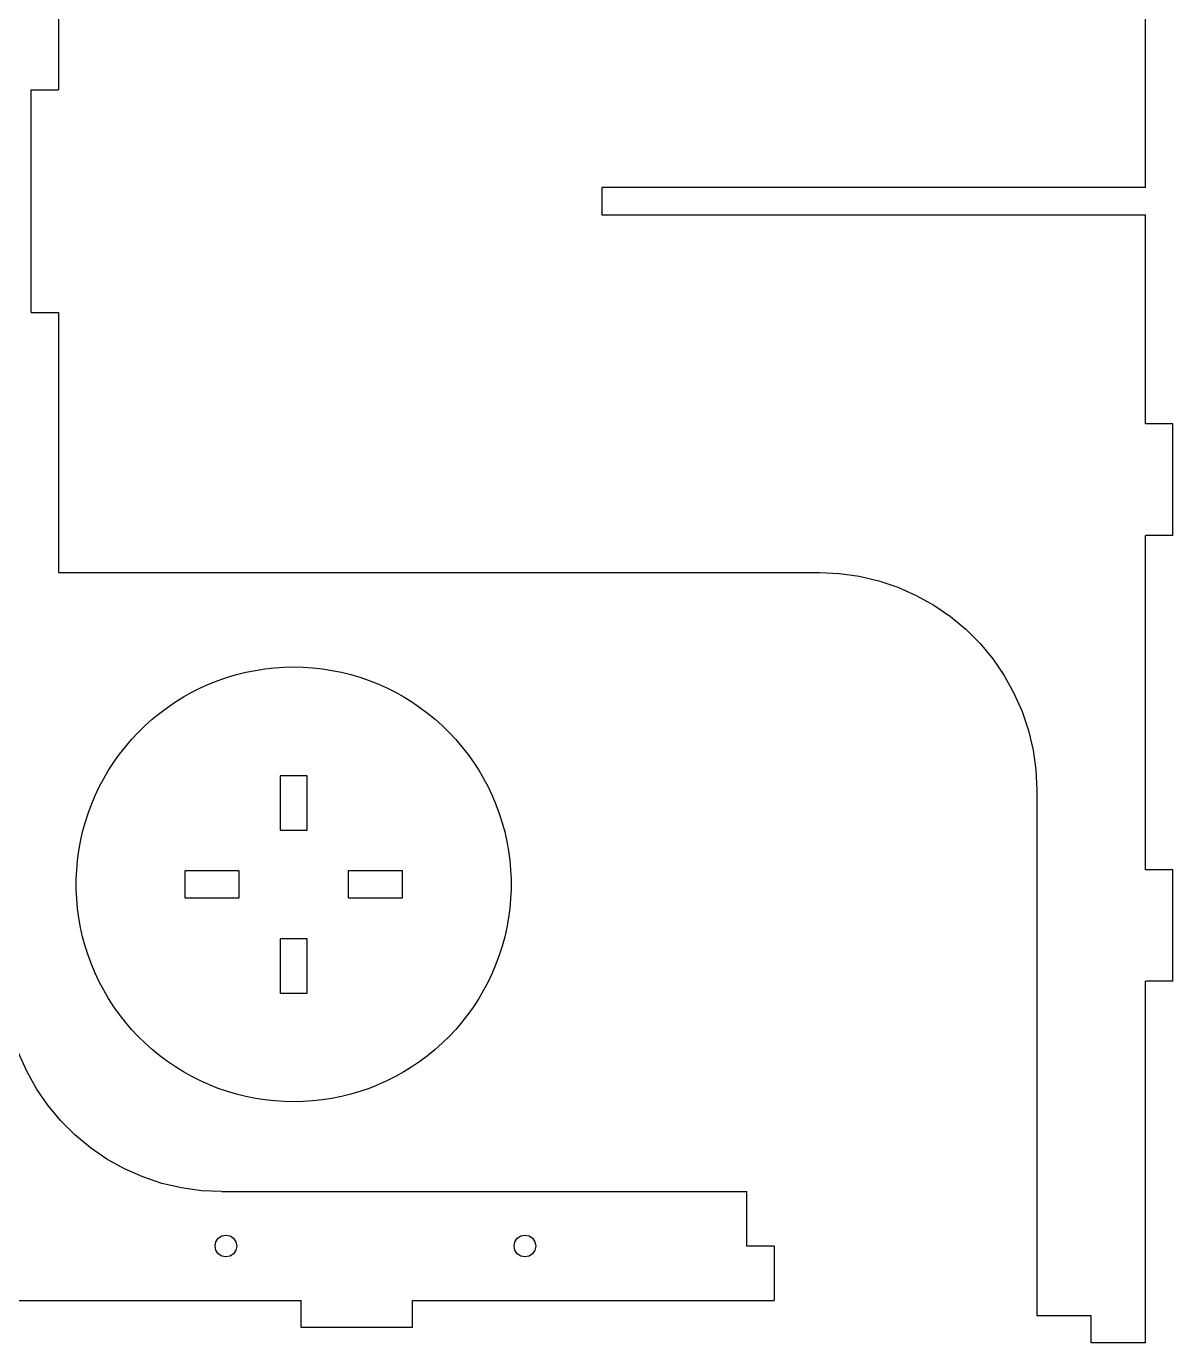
# Model space of a CAD drawing. Header units: millimetres. Extents: x -3928 to -434, y -548 to 1409.
# Drawn here: x -3569.3 to -3358.4, y 835.9 to 1078.1 of the extents above; entities that cross this region are included whole.
import ezdxf

# ---------------------------------------------------------------- set-up
doc = ezdxf.new("R2010")
doc.units = ezdxf.units.MM
doc.header["$MEASUREMENT"] = 0
doc.layers.add('layer 1', color=7, linetype='Continuous')

msp = doc.modelspace()

# ---------------------------------------------------------------- linework, layer by layer
at = {"layer": 'layer 1', "color": 1, "lineweight": 25}
for points in [[(-3563.401, 1114.2329), (-3563.401, 1114.2329), (-3563.401, 1066.3995), (-3563.401, 1066.3995)], [(-3363.4011, 1048.3997), (-3363.4011, 1048.3997), (-3363.4011, 1086.8997), (-3363.4011, 1086.8997)], [(-3568.4009, 1025.3996), (-3568.4009, 1025.3996), (-3568.4009, 1066.3995), (-3568.4009, 1066.3995)], [(-3568.4009, 1066.3995), (-3568.4009, 1066.3995), (-3563.401, 1066.3995), (-3563.401, 1066.3995)], [(-3363.4011, 1048.3997), (-3363.4011, 1048.3997), (-3463.4009, 1048.3997), (-3463.4009, 1048.3997)], [(-3463.4009, 1048.3997), (-3463.4009, 1048.3997), (-3463.4009, 1043.3998), (-3463.4009, 1043.3998)], [(-3463.4009, 1043.3998), (-3463.4009, 1043.3998), (-3363.4011, 1043.3998), (-3363.4011, 1043.3998)], [(-3363.4011, 1004.8997), (-3363.4011, 1004.8997), (-3363.4011, 1043.3998), (-3363.4011, 1043.3998)], [(-3568.4009, 1025.3996), (-3568.4009, 1025.3996), (-3563.401, 1025.3996), (-3563.401, 1025.3996)], [(-3563.401, 1025.3996), (-3563.401, 1025.3996), (-3563.401, 977.5661), (-3563.401, 977.5661)], [(-3358.4012, 1004.8997), (-3358.4012, 1004.8997), (-3363.4011, 1004.8997), (-3363.4011, 1004.8997)], [(-3358.4012, 984.3994), (-3358.4012, 984.3994), (-3358.4012, 1004.8997), (-3358.4012, 1004.8997)], [(-3358.4012, 984.3994), (-3358.4012, 984.3994), (-3363.4011, 984.3994), (-3363.4011, 984.3994)], [(-3363.4011, 922.8997), (-3363.4011, 922.8997), (-3363.4011, 984.3994), (-3363.4011, 984.3994)], [(-3563.401, 977.5661), (-3563.401, 977.5661), (-3423.4012, 977.5661), (-3423.4012, 977.5661)], [(-3517.6143, 940.2054), (-3517.6143, 940.2054), (-3522.6142, 940.2054), (-3522.6142, 940.2054)], [(-3522.6142, 940.2054), (-3522.6142, 940.2054), (-3522.6142, 930.2056), (-3522.6142, 930.2056)], [(-3517.6143, 930.2056), (-3517.6143, 930.2056), (-3517.6143, 940.2054), (-3517.6143, 940.2054)], [(-3383.4012, 937.5664), (-3383.4012, 937.5664), (-3383.4012, 840.8997), (-3383.4012, 840.8997)], [(-3522.6142, 930.2056), (-3522.6142, 930.2056), (-3517.6143, 930.2056), (-3517.6143, 930.2056)], [(-3530.1143, 922.7055), (-3530.1143, 922.7055), (-3540.1141, 922.7055), (-3540.1141, 922.7055)], [(-3540.1141, 922.7055), (-3540.1141, 922.7055), (-3540.1141, 917.7056), (-3540.1141, 917.7056)], [(-3530.1143, 917.7056), (-3530.1143, 917.7056), (-3530.1143, 922.7055), (-3530.1143, 922.7055)], [(-3500.1145, 922.7055), (-3500.1145, 922.7055), (-3510.1143, 922.7055), (-3510.1143, 922.7055)], [(-3510.1143, 922.7055), (-3510.1143, 922.7055), (-3510.1143, 917.7056), (-3510.1143, 917.7056)], [(-3500.1145, 917.7056), (-3500.1145, 917.7056), (-3500.1145, 922.7055), (-3500.1145, 922.7055)], [(-3358.4012, 922.8997), (-3358.4012, 922.8997), (-3363.4011, 922.8997), (-3363.4011, 922.8997)], [(-3358.4012, 902.3998), (-3358.4012, 902.3998), (-3358.4012, 922.8997), (-3358.4012, 922.8997)], [(-3540.1141, 917.7056), (-3540.1141, 917.7056), (-3530.1143, 917.7056), (-3530.1143, 917.7056)], [(-3510.1143, 917.7056), (-3510.1143, 917.7056), (-3500.1145, 917.7056), (-3500.1145, 917.7056)], [(-3522.6142, 910.2055), (-3522.6142, 910.2055), (-3522.6142, 900.2057), (-3522.6142, 900.2057)], [(-3517.6143, 910.2055), (-3517.6143, 910.2055), (-3522.6142, 910.2055), (-3522.6142, 910.2055)], [(-3517.6143, 900.2057), (-3517.6143, 900.2057), (-3517.6143, 910.2055), (-3517.6143, 910.2055)], [(-3358.4012, 902.3998), (-3358.4012, 902.3998), (-3363.4011, 902.3998), (-3363.4011, 902.3998)], [(-3363.4011, 835.8998), (-3363.4011, 835.8998), (-3363.4011, 902.3998), (-3363.4011, 902.3998)], [(-3522.6142, 900.2057), (-3522.6142, 900.2057), (-3517.6143, 900.2057), (-3517.6143, 900.2057)], [(-3533.4108, 863.6803), (-3533.4108, 863.6803), (-3436.7441, 863.6803), (-3436.7441, 863.6803)], [(-3436.7441, 853.6801), (-3436.7441, 853.6801), (-3436.7441, 863.6803), (-3436.7441, 863.6803)], [(-3431.7442, 853.6801), (-3431.7442, 853.6801), (-3436.7441, 853.6801), (-3436.7441, 853.6801)], [(-3431.7442, 853.6801), (-3431.7442, 853.6801), (-3431.7442, 843.6803), (-3431.7442, 843.6803)], [(-3580.2441, 843.6803), (-3580.2441, 843.6803), (-3518.744, 843.6803), (-3518.744, 843.6803)], [(-3518.744, 838.6804), (-3518.744, 838.6804), (-3518.744, 843.6803), (-3518.744, 843.6803)], [(-3498.2442, 843.6803), (-3498.2442, 843.6803), (-3431.7442, 843.6803), (-3431.7442, 843.6803)], [(-3498.2442, 838.6804), (-3498.2442, 838.6804), (-3498.2442, 843.6803), (-3498.2442, 843.6803)], [(-3383.4012, 840.8997), (-3383.4012, 840.8997), (-3373.401, 840.8997), (-3373.401, 840.8997)], [(-3373.401, 835.8998), (-3373.401, 835.8998), (-3373.401, 840.8997), (-3373.401, 840.8997)], [(-3498.2442, 838.6804), (-3498.2442, 838.6804), (-3518.744, 838.6804), (-3518.744, 838.6804)], [(-3363.4011, 835.8998), (-3363.4011, 835.8998), (-3373.401, 835.8998), (-3373.401, 835.8998)]]:
    msp.add_open_spline(points, degree=3, dxfattribs=at)
for points, knots in [([(-3423.4012, 977.5661), (-3423.4012, 977.5661), (-3419.7105, 977.3957), (-3419.7105, 977.3957), (-3419.7105, 977.3957), (-3419.7105, 977.3957), (-3416.0511, 976.8853), (-3416.0511, 976.8853), (-3416.0511, 976.8853), (-3416.0511, 976.8853), (-3412.4545, 976.0393), (-3412.4545, 976.0393), (-3412.4545, 976.0393), (-3412.4545, 976.0393), (-3408.9515, 974.8653), (-3408.9515, 974.8653), (-3408.9515, 974.8653), (-3408.9515, 974.8653), (-3405.5715, 973.3727), (-3405.5715, 973.3727), (-3405.5715, 973.3727), (-3405.5715, 973.3727), (-3402.3439, 971.5749), (-3402.3439, 971.5749), (-3402.3439, 971.5749), (-3402.3439, 971.5749), (-3399.2956, 969.4868), (-3399.2956, 969.4868), (-3399.2956, 969.4868), (-3399.2956, 969.4868), (-3396.4533, 967.1267), (-3396.4533, 967.1267), (-3396.4533, 967.1267), (-3396.4533, 967.1267), (-3393.8406, 964.5141), (-3393.8406, 964.5141), (-3393.8406, 964.5141), (-3393.8406, 964.5141), (-3391.4805, 961.6717), (-3391.4805, 961.6717), (-3391.4805, 961.6717), (-3391.4805, 961.6717), (-3389.3924, 958.6237), (-3389.3924, 958.6237), (-3389.3924, 958.6237), (-3389.3924, 958.6237), (-3387.5946, 955.3958), (-3387.5946, 955.3958), (-3387.5946, 955.3958), (-3387.5946, 955.3958), (-3386.102, 952.0158), (-3386.102, 952.0158), (-3386.102, 952.0158), (-3386.102, 952.0158), (-3384.928, 948.5128), (-3384.928, 948.5128), (-3384.928, 948.5128), (-3384.928, 948.5128), (-3384.082, 944.9162), (-3384.082, 944.9162), (-3384.082, 944.9162), (-3384.082, 944.9162), (-3383.5716, 941.2572), (-3383.5716, 941.2572), (-3383.5716, 941.2572), (-3383.5716, 941.2572), (-3383.4012, 937.5664), (-3383.4012, 937.5664)], [0, 0, 0, 0, 0.05555556, 0.05555556, 0.05555556, 0.05555556, 0.11111111, 0.11111111, 0.11111111, 0.11111111, 0.16666667, 0.16666667, 0.16666667, 0.16666667, 0.22222222, 0.22222222, 0.22222222, 0.22222222, 0.27777778, 0.27777778, 0.27777778, 0.27777778, 0.33333333, 0.33333333, 0.33333333, 0.33333333, 0.38888889, 0.38888889, 0.38888889, 0.38888889, 0.44444444, 0.44444444, 0.44444444, 0.44444444, 0.5, 0.5, 0.5, 0.5, 0.55555556, 0.55555556, 0.55555556, 0.55555556, 0.61111111, 0.61111111, 0.61111111, 0.61111111, 0.66666667, 0.66666667, 0.66666667, 0.66666667, 0.72222222, 0.72222222, 0.72222222, 0.72222222, 0.77777778, 0.77777778, 0.77777778, 0.77777778, 0.83333333, 0.83333333, 0.83333333, 0.83333333, 0.88888889, 0.88888889, 0.88888889, 0.88888889, 1, 1, 1, 1]), ([(-3520.1144, 880.2057), (-3520.1144, 880.2057), (-3518.3449, 880.2448), (-3518.3449, 880.2448), (-3518.3449, 880.2448), (-3518.3449, 880.2448), (-3516.5789, 880.3619), (-3516.5789, 880.3619), (-3516.5789, 880.3619), (-3516.5789, 880.3619), (-3514.82, 880.5574), (-3514.82, 880.5574), (-3514.82, 880.5574), (-3514.82, 880.5574), (-3513.0716, 880.8304), (-3513.0716, 880.8304), (-3513.0716, 880.8304), (-3513.0716, 880.8304), (-3511.3366, 881.1804), (-3511.3366, 881.1804), (-3511.3366, 881.1804), (-3511.3366, 881.1804), (-3509.6193, 881.6069), (-3509.6193, 881.6069), (-3509.6193, 881.6069), (-3509.6193, 881.6069), (-3507.9222, 882.1089), (-3507.9222, 882.1089), (-3507.9222, 882.1089), (-3507.9222, 882.1089), (-3506.249, 882.6857), (-3506.249, 882.6857), (-3506.249, 882.6857), (-3506.249, 882.6857), (-3504.6029, 883.3355), (-3504.6029, 883.3355), (-3504.6029, 883.3355), (-3504.6029, 883.3355), (-3502.9872, 884.0576), (-3502.9872, 884.0576), (-3502.9872, 884.0576), (-3502.9872, 884.0576), (-3501.405, 884.8507), (-3501.405, 884.8507), (-3501.405, 884.8507), (-3501.405, 884.8507), (-3499.8595, 885.7129), (-3499.8595, 885.7129), (-3499.8595, 885.7129), (-3499.8595, 885.7129), (-3498.3534, 886.6428), (-3498.3534, 886.6428), (-3498.3534, 886.6428), (-3498.3534, 886.6428), (-3496.8901, 887.638), (-3496.8901, 887.638), (-3496.8901, 887.638), (-3496.8901, 887.638), (-3495.4723, 888.697), (-3495.4723, 888.697), (-3495.4723, 888.697), (-3495.4723, 888.697), (-3494.1028, 889.8181), (-3494.1028, 889.8181), (-3494.1028, 889.8181), (-3494.1028, 889.8181), (-3492.7841, 890.9982), (-3492.7841, 890.9982), (-3492.7841, 890.9982), (-3492.7841, 890.9982), (-3491.5191, 892.2357), (-3491.5191, 892.2357), (-3491.5191, 892.2357), (-3491.5191, 892.2357), (-3490.3098, 893.528), (-3490.3098, 893.528), (-3490.3098, 893.528), (-3490.3098, 893.528), (-3489.159, 894.8724), (-3489.159, 894.8724), (-3489.159, 894.8724), (-3489.159, 894.8724), (-3488.0686, 896.2666), (-3488.0686, 896.2666), (-3488.0686, 896.2666), (-3488.0686, 896.2666), (-3487.0413, 897.7077), (-3487.0413, 897.7077), (-3487.0413, 897.7077), (-3487.0413, 897.7077), (-3486.0782, 899.1925), (-3486.0782, 899.1925), (-3486.0782, 899.1925), (-3486.0782, 899.1925), (-3485.1821, 900.7186), (-3485.1821, 900.7186), (-3485.1821, 900.7186), (-3485.1821, 900.7186), (-3484.3545, 902.2828), (-3484.3545, 902.2828), (-3484.3545, 902.2828), (-3484.3545, 902.2828), (-3483.5968, 903.8823), (-3483.5968, 903.8823), (-3483.5968, 903.8823), (-3483.5968, 903.8823), (-3482.9102, 905.5136), (-3482.9102, 905.5136), (-3482.9102, 905.5136), (-3482.9102, 905.5136), (-3482.2968, 907.1734), (-3482.2968, 907.1734), (-3482.2968, 907.1734), (-3482.2968, 907.1734), (-3481.7574, 908.859), (-3481.7574, 908.859), (-3481.7574, 908.859), (-3481.7574, 908.859), (-3481.2931, 910.5668), (-3481.2931, 910.5668), (-3481.2931, 910.5668), (-3481.2931, 910.5668), (-3480.9047, 912.2933), (-3480.9047, 912.2933), (-3480.9047, 912.2933), (-3480.9047, 912.2933), (-3480.5932, 914.0356), (-3480.5932, 914.0356), (-3480.5932, 914.0356), (-3480.5932, 914.0356), (-3480.359, 915.7896), (-3480.359, 915.7896), (-3480.359, 915.7896), (-3480.359, 915.7896), (-3480.2023, 917.5525), (-3480.2023, 917.5525), (-3480.2023, 917.5525), (-3480.2023, 917.5525), (-3480.124, 919.3206), (-3480.124, 919.3206), (-3480.124, 919.3206), (-3480.124, 919.3206), (-3480.124, 921.0905), (-3480.124, 921.0905), (-3480.124, 921.0905), (-3480.124, 921.0905), (-3480.2023, 922.8586), (-3480.2023, 922.8586), (-3480.2023, 922.8586), (-3480.2023, 922.8586), (-3480.359, 924.6214), (-3480.359, 924.6214), (-3480.359, 924.6214), (-3480.359, 924.6214), (-3480.5932, 926.3755), (-3480.5932, 926.3755), (-3480.5932, 926.3755), (-3480.5932, 926.3755), (-3480.9047, 928.1175), (-3480.9047, 928.1175), (-3480.9047, 928.1175), (-3480.9047, 928.1175), (-3481.2931, 929.8443), (-3481.2931, 929.8443), (-3481.2931, 929.8443), (-3481.2931, 929.8443), (-3481.7574, 931.5521), (-3481.7574, 931.5521), (-3481.7574, 931.5521), (-3481.7574, 931.5521), (-3482.2968, 933.2377), (-3482.2968, 933.2377), (-3482.2968, 933.2377), (-3482.2968, 933.2377), (-3482.9102, 934.8975), (-3482.9102, 934.8975), (-3482.9102, 934.8975), (-3482.9102, 934.8975), (-3483.5968, 936.5287), (-3483.5968, 936.5287), (-3483.5968, 936.5287), (-3483.5968, 936.5287), (-3484.3545, 938.1282), (-3484.3545, 938.1282), (-3484.3545, 938.1282), (-3484.3545, 938.1282), (-3485.1821, 939.6925), (-3485.1821, 939.6925), (-3485.1821, 939.6925), (-3485.1821, 939.6925), (-3486.0782, 941.2186), (-3486.0782, 941.2186), (-3486.0782, 941.2186), (-3486.0782, 941.2186), (-3487.0413, 942.7034), (-3487.0413, 942.7034), (-3487.0413, 942.7034), (-3487.0413, 942.7034), (-3488.0686, 944.1445), (-3488.0686, 944.1445), (-3488.0686, 944.1445), (-3488.0686, 944.1445), (-3489.159, 945.5383), (-3489.159, 945.5383), (-3489.159, 945.5383), (-3489.159, 945.5383), (-3490.3098, 946.8828), (-3490.3098, 946.8828), (-3490.3098, 946.8828), (-3490.3098, 946.8828), (-3491.5191, 948.1754), (-3491.5191, 948.1754), (-3491.5191, 948.1754), (-3491.5191, 948.1754), (-3492.7841, 949.4125), (-3492.7841, 949.4125), (-3492.7841, 949.4125), (-3492.7841, 949.4125), (-3494.1028, 950.5929), (-3494.1028, 950.5929), (-3494.1028, 950.5929), (-3494.1028, 950.5929), (-3495.4723, 951.7137), (-3495.4723, 951.7137), (-3495.4723, 951.7137), (-3495.4723, 951.7137), (-3496.8901, 952.7731), (-3496.8901, 952.7731), (-3496.8901, 952.7731), (-3496.8901, 952.7731), (-3498.3534, 953.7683), (-3498.3534, 953.7683), (-3498.3534, 953.7683), (-3498.3534, 953.7683), (-3499.8595, 954.6982), (-3499.8595, 954.6982), (-3499.8595, 954.6982), (-3499.8595, 954.6982), (-3501.405, 955.5604), (-3501.405, 955.5604), (-3501.405, 955.5604), (-3501.405, 955.5604), (-3502.9872, 956.3531), (-3502.9872, 956.3531), (-3502.9872, 956.3531), (-3502.9872, 956.3531), (-3504.6029, 957.0756), (-3504.6029, 957.0756), (-3504.6029, 957.0756), (-3504.6029, 957.0756), (-3506.249, 957.7254), (-3506.249, 957.7254), (-3506.249, 957.7254), (-3506.249, 957.7254), (-3507.9222, 958.3022), (-3507.9222, 958.3022), (-3507.9222, 958.3022), (-3507.9222, 958.3022), (-3509.6193, 958.8042), (-3509.6193, 958.8042), (-3509.6193, 958.8042), (-3509.6193, 958.8042), (-3511.3366, 959.2307), (-3511.3366, 959.2307), (-3511.3366, 959.2307), (-3511.3366, 959.2307), (-3513.0716, 959.5807), (-3513.0716, 959.5807), (-3513.0716, 959.5807), (-3513.0716, 959.5807), (-3514.82, 959.8537), (-3514.82, 959.8537), (-3514.82, 959.8537), (-3514.82, 959.8537), (-3516.5789, 960.0491), (-3516.5789, 960.0491), (-3516.5789, 960.0491), (-3516.5789, 960.0491), (-3518.3449, 960.1663), (-3518.3449, 960.1663), (-3518.3449, 960.1663), (-3518.3449, 960.1663), (-3520.1144, 960.2054), (-3520.1144, 960.2054), (-3520.1144, 960.2054), (-3520.1144, 960.2054), (-3521.8836, 960.1663), (-3521.8836, 960.1663), (-3521.8836, 960.1663), (-3521.8836, 960.1663), (-3523.6496, 960.0491), (-3523.6496, 960.0491), (-3523.6496, 960.0491), (-3523.6496, 960.0491), (-3525.4086, 959.8537), (-3525.4086, 959.8537), (-3525.4086, 959.8537), (-3525.4086, 959.8537), (-3527.1569, 959.5807), (-3527.1569, 959.5807), (-3527.1569, 959.5807), (-3527.1569, 959.5807), (-3528.8919, 959.2307), (-3528.8919, 959.2307), (-3528.8919, 959.2307), (-3528.8919, 959.2307), (-3530.6096, 958.8042), (-3530.6096, 958.8042), (-3530.6096, 958.8042), (-3530.6096, 958.8042), (-3532.3064, 958.3022), (-3532.3064, 958.3022), (-3532.3064, 958.3022), (-3532.3064, 958.3022), (-3533.9797, 957.7254), (-3533.9797, 957.7254), (-3533.9797, 957.7254), (-3533.9797, 957.7254), (-3535.6257, 957.0756), (-3535.6257, 957.0756), (-3535.6257, 957.0756), (-3535.6257, 957.0756), (-3537.2415, 956.3531), (-3537.2415, 956.3531), (-3537.2415, 956.3531), (-3537.2415, 956.3531), (-3538.8237, 955.5604), (-3538.8237, 955.5604), (-3538.8237, 955.5604), (-3538.8237, 955.5604), (-3540.3692, 954.6982), (-3540.3692, 954.6982), (-3540.3692, 954.6982), (-3540.3692, 954.6982), (-3541.8752, 953.7683), (-3541.8752, 953.7683), (-3541.8752, 953.7683), (-3541.8752, 953.7683), (-3543.3385, 952.7731), (-3543.3385, 952.7731), (-3543.3385, 952.7731), (-3543.3385, 952.7731), (-3544.7563, 951.7137), (-3544.7563, 951.7137), (-3544.7563, 951.7137), (-3544.7563, 951.7137), (-3546.1258, 950.5929), (-3546.1258, 950.5929), (-3546.1258, 950.5929), (-3546.1258, 950.5929), (-3547.4445, 949.4125), (-3547.4445, 949.4125), (-3547.4445, 949.4125), (-3547.4445, 949.4125), (-3548.7096, 948.1754), (-3548.7096, 948.1754), (-3548.7096, 948.1754), (-3548.7096, 948.1754), (-3549.9189, 946.8828), (-3549.9189, 946.8828), (-3549.9189, 946.8828), (-3549.9189, 946.8828), (-3551.0696, 945.5383), (-3551.0696, 945.5383), (-3551.0696, 945.5383), (-3551.0696, 945.5383), (-3552.1601, 944.1445), (-3552.1601, 944.1445), (-3552.1601, 944.1445), (-3552.1601, 944.1445), (-3553.1877, 942.7034), (-3553.1877, 942.7034), (-3553.1877, 942.7034), (-3553.1877, 942.7034), (-3554.1504, 941.2186), (-3554.1504, 941.2186), (-3554.1504, 941.2186), (-3554.1504, 941.2186), (-3555.0465, 939.6925), (-3555.0465, 939.6925), (-3555.0465, 939.6925), (-3555.0465, 939.6925), (-3555.8745, 938.1282), (-3555.8745, 938.1282), (-3555.8745, 938.1282), (-3555.8745, 938.1282), (-3556.6319, 936.5287), (-3556.6319, 936.5287), (-3556.6319, 936.5287), (-3556.6319, 936.5287), (-3557.3184, 934.8975), (-3557.3184, 934.8975), (-3557.3184, 934.8975), (-3557.3184, 934.8975), (-3557.9319, 933.2377), (-3557.9319, 933.2377), (-3557.9319, 933.2377), (-3557.9319, 933.2377), (-3558.4713, 931.5521), (-3558.4713, 931.5521), (-3558.4713, 931.5521), (-3558.4713, 931.5521), (-3558.9355, 929.8443), (-3558.9355, 929.8443), (-3558.9355, 929.8443), (-3558.9355, 929.8443), (-3559.3239, 928.1175), (-3559.3239, 928.1175), (-3559.3239, 928.1175), (-3559.3239, 928.1175), (-3559.6354, 926.3755), (-3559.6354, 926.3755), (-3559.6354, 926.3755), (-3559.6354, 926.3755), (-3559.8697, 924.6214), (-3559.8697, 924.6214), (-3559.8697, 924.6214), (-3559.8697, 924.6214), (-3560.0263, 922.8586), (-3560.0263, 922.8586), (-3560.0263, 922.8586), (-3560.0263, 922.8586), (-3560.1046, 921.0905), (-3560.1046, 921.0905), (-3560.1046, 921.0905), (-3560.1046, 921.0905), (-3560.1046, 919.3206), (-3560.1046, 919.3206), (-3560.1046, 919.3206), (-3560.1046, 919.3206), (-3560.0263, 917.5525), (-3560.0263, 917.5525), (-3560.0263, 917.5525), (-3560.0263, 917.5525), (-3559.8697, 915.7896), (-3559.8697, 915.7896), (-3559.8697, 915.7896), (-3559.8697, 915.7896), (-3559.6354, 914.0356), (-3559.6354, 914.0356), (-3559.6354, 914.0356), (-3559.6354, 914.0356), (-3559.3239, 912.2933), (-3559.3239, 912.2933), (-3559.3239, 912.2933), (-3559.3239, 912.2933), (-3558.9355, 910.5668), (-3558.9355, 910.5668), (-3558.9355, 910.5668), (-3558.9355, 910.5668), (-3558.4713, 908.859), (-3558.4713, 908.859), (-3558.4713, 908.859), (-3558.4713, 908.859), (-3557.9319, 907.1734), (-3557.9319, 907.1734), (-3557.9319, 907.1734), (-3557.9319, 907.1734), (-3557.3184, 905.5136), (-3557.3184, 905.5136), (-3557.3184, 905.5136), (-3557.3184, 905.5136), (-3556.6319, 903.8823), (-3556.6319, 903.8823), (-3556.6319, 903.8823), (-3556.6319, 903.8823), (-3555.8745, 902.2828), (-3555.8745, 902.2828), (-3555.8745, 902.2828), (-3555.8745, 902.2828), (-3555.0465, 900.7186), (-3555.0465, 900.7186), (-3555.0465, 900.7186), (-3555.0465, 900.7186), (-3554.1504, 899.1925), (-3554.1504, 899.1925), (-3554.1504, 899.1925), (-3554.1504, 899.1925), (-3553.1877, 897.7077), (-3553.1877, 897.7077), (-3553.1877, 897.7077), (-3553.1877, 897.7077), (-3552.1601, 896.2666), (-3552.1601, 896.2666), (-3552.1601, 896.2666), (-3552.1601, 896.2666), (-3551.0696, 894.8724), (-3551.0696, 894.8724), (-3551.0696, 894.8724), (-3551.0696, 894.8724), (-3549.9189, 893.528), (-3549.9189, 893.528), (-3549.9189, 893.528), (-3549.9189, 893.528), (-3548.7096, 892.2357), (-3548.7096, 892.2357), (-3548.7096, 892.2357), (-3548.7096, 892.2357), (-3547.4445, 890.9982), (-3547.4445, 890.9982), (-3547.4445, 890.9982), (-3547.4445, 890.9982), (-3546.1258, 889.8181), (-3546.1258, 889.8181), (-3546.1258, 889.8181), (-3546.1258, 889.8181), (-3544.7563, 888.697), (-3544.7563, 888.697), (-3544.7563, 888.697), (-3544.7563, 888.697), (-3543.3385, 887.638), (-3543.3385, 887.638), (-3543.3385, 887.638), (-3543.3385, 887.638), (-3541.8752, 886.6428), (-3541.8752, 886.6428), (-3541.8752, 886.6428), (-3541.8752, 886.6428), (-3540.3692, 885.7129), (-3540.3692, 885.7129), (-3540.3692, 885.7129), (-3540.3692, 885.7129), (-3538.8237, 884.8507), (-3538.8237, 884.8507), (-3538.8237, 884.8507), (-3538.8237, 884.8507), (-3537.2415, 884.0576), (-3537.2415, 884.0576), (-3537.2415, 884.0576), (-3537.2415, 884.0576), (-3535.6257, 883.3355), (-3535.6257, 883.3355), (-3535.6257, 883.3355), (-3535.6257, 883.3355), (-3533.9797, 882.6857), (-3533.9797, 882.6857), (-3533.9797, 882.6857), (-3533.9797, 882.6857), (-3532.3064, 882.1089), (-3532.3064, 882.1089), (-3532.3064, 882.1089), (-3532.3064, 882.1089), (-3530.6096, 881.6069), (-3530.6096, 881.6069), (-3530.6096, 881.6069), (-3530.6096, 881.6069), (-3528.8919, 881.1804), (-3528.8919, 881.1804), (-3528.8919, 881.1804), (-3528.8919, 881.1804), (-3527.1569, 880.8304), (-3527.1569, 880.8304), (-3527.1569, 880.8304), (-3527.1569, 880.8304), (-3525.4086, 880.5574), (-3525.4086, 880.5574), (-3525.4086, 880.5574), (-3525.4086, 880.5574), (-3523.6496, 880.3619), (-3523.6496, 880.3619), (-3523.6496, 880.3619), (-3523.6496, 880.3619), (-3521.8836, 880.2448), (-3521.8836, 880.2448), (-3521.8836, 880.2448), (-3521.8836, 880.2448), (-3520.1144, 880.2057), (-3520.1144, 880.2057)], [0, 0, 0, 0, 0.00699301, 0.00699301, 0.00699301, 0.00699301, 0.01398601, 0.01398601, 0.01398601, 0.01398601, 0.02097902, 0.02097902, 0.02097902, 0.02097902, 0.02797203, 0.02797203, 0.02797203, 0.02797203, 0.03496503, 0.03496503, 0.03496503, 0.03496503, 0.04195804, 0.04195804, 0.04195804, 0.04195804, 0.04895105, 0.04895105, 0.04895105, 0.04895105, 0.05594406, 0.05594406, 0.05594406, 0.05594406, 0.06293706, 0.06293706, 0.06293706, 0.06293706, 0.06993007, 0.06993007, 0.06993007, 0.06993007, 0.07692308, 0.07692308, 0.07692308, 0.07692308, 0.08391608, 0.08391608, 0.08391608, 0.08391608, 0.09090909, 0.09090909, 0.09090909, 0.09090909, 0.0979021, 0.0979021, 0.0979021, 0.0979021, 0.1048951, 0.1048951, 0.1048951, 0.1048951, 0.11188811, 0.11188811, 0.11188811, 0.11188811, 0.11888112, 0.11888112, 0.11888112, 0.11888112, 0.12587413, 0.12587413, 0.12587413, 0.12587413, 0.13286713, 0.13286713, 0.13286713, 0.13286713, 0.13986014, 0.13986014, 0.13986014, 0.13986014, 0.14685315, 0.14685315, 0.14685315, 0.14685315, 0.15384615, 0.15384615, 0.15384615, 0.15384615, 0.16083916, 0.16083916, 0.16083916, 0.16083916, 0.16783217, 0.16783217, 0.16783217, 0.16783217, 0.17482517, 0.17482517, 0.17482517, 0.17482517, 0.18181818, 0.18181818, 0.18181818, 0.18181818, 0.18881119, 0.18881119, 0.18881119, 0.18881119, 0.1958042, 0.1958042, 0.1958042, 0.1958042, 0.2027972, 0.2027972, 0.2027972, 0.2027972, 0.20979021, 0.20979021, 0.20979021, 0.20979021, 0.21678322, 0.21678322, 0.21678322, 0.21678322, 0.22377622, 0.22377622, 0.22377622, 0.22377622, 0.23076923, 0.23076923, 0.23076923, 0.23076923, 0.23776224, 0.23776224, 0.23776224, 0.23776224, 0.24475524, 0.24475524, 0.24475524, 0.24475524, 0.25174825, 0.25174825, 0.25174825, 0.25174825, 0.25874126, 0.25874126, 0.25874126, 0.25874126, 0.26573427, 0.26573427, 0.26573427, 0.26573427, 0.27272727, 0.27272727, 0.27272727, 0.27272727, 0.27972028, 0.27972028, 0.27972028, 0.27972028, 0.28671329, 0.28671329, 0.28671329, 0.28671329, 0.29370629, 0.29370629, 0.29370629, 0.29370629, 0.3006993, 0.3006993, 0.3006993, 0.3006993, 0.30769231, 0.30769231, 0.30769231, 0.30769231, 0.31468531, 0.31468531, 0.31468531, 0.31468531, 0.32167832, 0.32167832, 0.32167832, 0.32167832, 0.32867133, 0.32867133, 0.32867133, 0.32867133, 0.33566434, 0.33566434, 0.33566434, 0.33566434, 0.34265734, 0.34265734, 0.34265734, 0.34265734, 0.34965035, 0.34965035, 0.34965035, 0.34965035, 0.35664336, 0.35664336, 0.35664336, 0.35664336, 0.36363636, 0.36363636, 0.36363636, 0.36363636, 0.37062937, 0.37062937, 0.37062937, 0.37062937, 0.37762238, 0.37762238, 0.37762238, 0.37762238, 0.38461538, 0.38461538, 0.38461538, 0.38461538, 0.39160839, 0.39160839, 0.39160839, 0.39160839, 0.3986014, 0.3986014, 0.3986014, 0.3986014, 0.40559441, 0.40559441, 0.40559441, 0.40559441, 0.41258741, 0.41258741, 0.41258741, 0.41258741, 0.41958042, 0.41958042, 0.41958042, 0.41958042, 0.42657343, 0.42657343, 0.42657343, 0.42657343, 0.43356643, 0.43356643, 0.43356643, 0.43356643, 0.44055944, 0.44055944, 0.44055944, 0.44055944, 0.44755245, 0.44755245, 0.44755245, 0.44755245, 0.45454545, 0.45454545, 0.45454545, 0.45454545, 0.46153846, 0.46153846, 0.46153846, 0.46153846, 0.46853147, 0.46853147, 0.46853147, 0.46853147, 0.47552448, 0.47552448, 0.47552448, 0.47552448, 0.48251748, 0.48251748, 0.48251748, 0.48251748, 0.48951049, 0.48951049, 0.48951049, 0.48951049, 0.4965035, 0.4965035, 0.4965035, 0.4965035, 0.5034965, 0.5034965, 0.5034965, 0.5034965, 0.51048951, 0.51048951, 0.51048951, 0.51048951, 0.51748252, 0.51748252, 0.51748252, 0.51748252, 0.52447552, 0.52447552, 0.52447552, 0.52447552, 0.53146853, 0.53146853, 0.53146853, 0.53146853, 0.53846154, 0.53846154, 0.53846154, 0.53846154, 0.54545455, 0.54545455, 0.54545455, 0.54545455, 0.55244755, 0.55244755, 0.55244755, 0.55244755, 0.55944056, 0.55944056, 0.55944056, 0.55944056, 0.56643357, 0.56643357, 0.56643357, 0.56643357, 0.57342657, 0.57342657, 0.57342657, 0.57342657, 0.58041958, 0.58041958, 0.58041958, 0.58041958, 0.58741259, 0.58741259, 0.58741259, 0.58741259, 0.59440559, 0.59440559, 0.59440559, 0.59440559, 0.6013986, 0.6013986, 0.6013986, 0.6013986, 0.60839161, 0.60839161, 0.60839161, 0.60839161, 0.61538462, 0.61538462, 0.61538462, 0.61538462, 0.62237762, 0.62237762, 0.62237762, 0.62237762, 0.62937063, 0.62937063, 0.62937063, 0.62937063, 0.63636364, 0.63636364, 0.63636364, 0.63636364, 0.64335664, 0.64335664, 0.64335664, 0.64335664, 0.65034965, 0.65034965, 0.65034965, 0.65034965, 0.65734266, 0.65734266, 0.65734266, 0.65734266, 0.66433566, 0.66433566, 0.66433566, 0.66433566, 0.67132867, 0.67132867, 0.67132867, 0.67132867, 0.67832168, 0.67832168, 0.67832168, 0.67832168, 0.68531469, 0.68531469, 0.68531469, 0.68531469, 0.69230769, 0.69230769, 0.69230769, 0.69230769, 0.6993007, 0.6993007, 0.6993007, 0.6993007, 0.70629371, 0.70629371, 0.70629371, 0.70629371, 0.71328671, 0.71328671, 0.71328671, 0.71328671, 0.72027972, 0.72027972, 0.72027972, 0.72027972, 0.72727273, 0.72727273, 0.72727273, 0.72727273, 0.73426573, 0.73426573, 0.73426573, 0.73426573, 0.74125874, 0.74125874, 0.74125874, 0.74125874, 0.74825175, 0.74825175, 0.74825175, 0.74825175, 0.75524476, 0.75524476, 0.75524476, 0.75524476, 0.76223776, 0.76223776, 0.76223776, 0.76223776, 0.76923077, 0.76923077, 0.76923077, 0.76923077, 0.77622378, 0.77622378, 0.77622378, 0.77622378, 0.78321678, 0.78321678, 0.78321678, 0.78321678, 0.79020979, 0.79020979, 0.79020979, 0.79020979, 0.7972028, 0.7972028, 0.7972028, 0.7972028, 0.8041958, 0.8041958, 0.8041958, 0.8041958, 0.81118881, 0.81118881, 0.81118881, 0.81118881, 0.81818182, 0.81818182, 0.81818182, 0.81818182, 0.82517483, 0.82517483, 0.82517483, 0.82517483, 0.83216783, 0.83216783, 0.83216783, 0.83216783, 0.83916084, 0.83916084, 0.83916084, 0.83916084, 0.84615385, 0.84615385, 0.84615385, 0.84615385, 0.85314685, 0.85314685, 0.85314685, 0.85314685, 0.86013986, 0.86013986, 0.86013986, 0.86013986, 0.86713287, 0.86713287, 0.86713287, 0.86713287, 0.87412587, 0.87412587, 0.87412587, 0.87412587, 0.88111888, 0.88111888, 0.88111888, 0.88111888, 0.88811189, 0.88811189, 0.88811189, 0.88811189, 0.8951049, 0.8951049, 0.8951049, 0.8951049, 0.9020979, 0.9020979, 0.9020979, 0.9020979, 0.90909091, 0.90909091, 0.90909091, 0.90909091, 0.91608392, 0.91608392, 0.91608392, 0.91608392, 0.92307692, 0.92307692, 0.92307692, 0.92307692, 0.93006993, 0.93006993, 0.93006993, 0.93006993, 0.93706294, 0.93706294, 0.93706294, 0.93706294, 0.94405594, 0.94405594, 0.94405594, 0.94405594, 0.95104895, 0.95104895, 0.95104895, 0.95104895, 0.95804196, 0.95804196, 0.95804196, 0.95804196, 0.96503497, 0.96503497, 0.96503497, 0.96503497, 0.97202797, 0.97202797, 0.97202797, 0.97202797, 0.97902098, 0.97902098, 0.97902098, 0.97902098, 0.98601399, 0.98601399, 0.98601399, 0.98601399, 1, 1, 1, 1]), ([(-3533.4108, 863.6803), (-3533.4108, 863.6803), (-3537.1015, 863.8507), (-3537.1015, 863.8507), (-3537.1015, 863.8507), (-3537.1015, 863.8507), (-3540.7609, 864.3612), (-3540.7609, 864.3612), (-3540.7609, 864.3612), (-3540.7609, 864.3612), (-3544.3575, 865.2072), (-3544.3575, 865.2072), (-3544.3575, 865.2072), (-3544.3575, 865.2072), (-3547.8605, 866.3812), (-3547.8605, 866.3812), (-3547.8605, 866.3812), (-3547.8605, 866.3812), (-3551.2402, 867.8738), (-3551.2402, 867.8738), (-3551.2402, 867.8738), (-3551.2402, 867.8738), (-3554.4681, 869.6716), (-3554.4681, 869.6716), (-3554.4681, 869.6716), (-3554.4681, 869.6716), (-3557.5161, 871.7596), (-3557.5161, 871.7596), (-3557.5161, 871.7596), (-3557.5161, 871.7596), (-3560.3588, 874.1197), (-3560.3588, 874.1197), (-3560.3588, 874.1197), (-3560.3588, 874.1197), (-3562.9711, 876.7324), (-3562.9711, 876.7324), (-3562.9711, 876.7324), (-3562.9711, 876.7324), (-3565.3315, 879.5747), (-3565.3315, 879.5747), (-3565.3315, 879.5747), (-3565.3315, 879.5747), (-3567.4196, 882.6231), (-3567.4196, 882.6231), (-3567.4196, 882.6231), (-3567.4196, 882.6231), (-3569.2174, 885.8506), (-3569.2174, 885.8506), (-3569.2174, 885.8506), (-3569.2174, 885.8506), (-3570.7096, 889.2306), (-3570.7096, 889.2306), (-3570.7096, 889.2306), (-3570.7096, 889.2306), (-3571.884, 892.7337), (-3571.884, 892.7337), (-3571.884, 892.7337), (-3571.884, 892.7337), (-3572.7296, 896.3303), (-3572.7296, 896.3303), (-3572.7296, 896.3303), (-3572.7296, 896.3303), (-3573.2401, 899.9896), (-3573.2401, 899.9896), (-3573.2401, 899.9896), (-3573.2401, 899.9896), (-3573.4108, 903.6804), (-3573.4108, 903.6804)], [0, 0, 0, 0, 0.05555556, 0.05555556, 0.05555556, 0.05555556, 0.11111111, 0.11111111, 0.11111111, 0.11111111, 0.16666667, 0.16666667, 0.16666667, 0.16666667, 0.22222222, 0.22222222, 0.22222222, 0.22222222, 0.27777778, 0.27777778, 0.27777778, 0.27777778, 0.33333333, 0.33333333, 0.33333333, 0.33333333, 0.38888889, 0.38888889, 0.38888889, 0.38888889, 0.44444444, 0.44444444, 0.44444444, 0.44444444, 0.5, 0.5, 0.5, 0.5, 0.55555556, 0.55555556, 0.55555556, 0.55555556, 0.61111111, 0.61111111, 0.61111111, 0.61111111, 0.66666667, 0.66666667, 0.66666667, 0.66666667, 0.72222222, 0.72222222, 0.72222222, 0.72222222, 0.77777778, 0.77777778, 0.77777778, 0.77777778, 0.83333333, 0.83333333, 0.83333333, 0.83333333, 0.88888889, 0.88888889, 0.88888889, 0.88888889, 1, 1, 1, 1]), ([(-3530.5776, 853.6801), (-3530.5776, 853.6801), (-3530.7297, 854.4457), (-3530.7297, 854.4457), (-3530.7297, 854.4457), (-3530.7297, 854.4457), (-3531.1632, 855.0944), (-3531.1632, 855.0944), (-3531.1632, 855.0944), (-3531.1632, 855.0944), (-3531.812, 855.528), (-3531.812, 855.528), (-3531.812, 855.528), (-3531.812, 855.528), (-3532.5775, 855.6804), (-3532.5775, 855.6804), (-3532.5775, 855.6804), (-3532.5775, 855.6804), (-3533.3427, 855.528), (-3533.3427, 855.528), (-3533.3427, 855.528), (-3533.3427, 855.528), (-3533.9918, 855.0944), (-3533.9918, 855.0944), (-3533.9918, 855.0944), (-3533.9918, 855.0944), (-3534.4254, 854.4457), (-3534.4254, 854.4457), (-3534.4254, 854.4457), (-3534.4254, 854.4457), (-3534.5774, 853.6801), (-3534.5774, 853.6801), (-3534.5774, 853.6801), (-3534.5774, 853.6801), (-3534.4254, 852.915), (-3534.4254, 852.915), (-3534.4254, 852.915), (-3534.4254, 852.915), (-3533.9918, 852.2662), (-3533.9918, 852.2662), (-3533.9918, 852.2662), (-3533.9918, 852.2662), (-3533.3427, 851.8326), (-3533.3427, 851.8326), (-3533.3427, 851.8326), (-3533.3427, 851.8326), (-3532.5775, 851.6802), (-3532.5775, 851.6802), (-3532.5775, 851.6802), (-3532.5775, 851.6802), (-3531.812, 851.8326), (-3531.812, 851.8326), (-3531.812, 851.8326), (-3531.812, 851.8326), (-3531.1632, 852.2662), (-3531.1632, 852.2662), (-3531.1632, 852.2662), (-3531.1632, 852.2662), (-3530.7297, 852.915), (-3530.7297, 852.915), (-3530.7297, 852.915), (-3530.7297, 852.915), (-3530.5776, 853.6801), (-3530.5776, 853.6801)], [0, 0, 0, 0, 0.05882353, 0.05882353, 0.05882353, 0.05882353, 0.11764706, 0.11764706, 0.11764706, 0.11764706, 0.17647059, 0.17647059, 0.17647059, 0.17647059, 0.23529412, 0.23529412, 0.23529412, 0.23529412, 0.29411765, 0.29411765, 0.29411765, 0.29411765, 0.35294118, 0.35294118, 0.35294118, 0.35294118, 0.41176471, 0.41176471, 0.41176471, 0.41176471, 0.47058824, 0.47058824, 0.47058824, 0.47058824, 0.52941176, 0.52941176, 0.52941176, 0.52941176, 0.58823529, 0.58823529, 0.58823529, 0.58823529, 0.64705882, 0.64705882, 0.64705882, 0.64705882, 0.70588235, 0.70588235, 0.70588235, 0.70588235, 0.76470588, 0.76470588, 0.76470588, 0.76470588, 0.82352941, 0.82352941, 0.82352941, 0.82352941, 0.88235294, 0.88235294, 0.88235294, 0.88235294, 1, 1, 1, 1]), ([(-3479.5777, 853.6801), (-3479.5777, 853.6801), (-3479.4253, 852.915), (-3479.4253, 852.915), (-3479.4253, 852.915), (-3479.4253, 852.915), (-3478.9917, 852.2662), (-3478.9917, 852.2662), (-3478.9917, 852.2662), (-3478.9917, 852.2662), (-3478.343, 851.8326), (-3478.343, 851.8326), (-3478.343, 851.8326), (-3478.343, 851.8326), (-3477.5774, 851.6802), (-3477.5774, 851.6802), (-3477.5774, 851.6802), (-3477.5774, 851.6802), (-3476.8123, 851.8326), (-3476.8123, 851.8326), (-3476.8123, 851.8326), (-3476.8123, 851.8326), (-3476.1635, 852.2662), (-3476.1635, 852.2662), (-3476.1635, 852.2662), (-3476.1635, 852.2662), (-3475.7299, 852.915), (-3475.7299, 852.915), (-3475.7299, 852.915), (-3475.7299, 852.915), (-3475.5775, 853.6801), (-3475.5775, 853.6801), (-3475.5775, 853.6801), (-3475.5775, 853.6801), (-3475.7299, 854.4457), (-3475.7299, 854.4457), (-3475.7299, 854.4457), (-3475.7299, 854.4457), (-3476.1635, 855.0944), (-3476.1635, 855.0944), (-3476.1635, 855.0944), (-3476.1635, 855.0944), (-3476.8123, 855.528), (-3476.8123, 855.528), (-3476.8123, 855.528), (-3476.8123, 855.528), (-3477.5774, 855.6804), (-3477.5774, 855.6804), (-3477.5774, 855.6804), (-3477.5774, 855.6804), (-3478.343, 855.528), (-3478.343, 855.528), (-3478.343, 855.528), (-3478.343, 855.528), (-3478.9917, 855.0944), (-3478.9917, 855.0944), (-3478.9917, 855.0944), (-3478.9917, 855.0944), (-3479.4253, 854.4457), (-3479.4253, 854.4457), (-3479.4253, 854.4457), (-3479.4253, 854.4457), (-3479.5777, 853.6801), (-3479.5777, 853.6801)], [0, 0, 0, 0, 0.05882353, 0.05882353, 0.05882353, 0.05882353, 0.11764706, 0.11764706, 0.11764706, 0.11764706, 0.17647059, 0.17647059, 0.17647059, 0.17647059, 0.23529412, 0.23529412, 0.23529412, 0.23529412, 0.29411765, 0.29411765, 0.29411765, 0.29411765, 0.35294118, 0.35294118, 0.35294118, 0.35294118, 0.41176471, 0.41176471, 0.41176471, 0.41176471, 0.47058824, 0.47058824, 0.47058824, 0.47058824, 0.52941176, 0.52941176, 0.52941176, 0.52941176, 0.58823529, 0.58823529, 0.58823529, 0.58823529, 0.64705882, 0.64705882, 0.64705882, 0.64705882, 0.70588235, 0.70588235, 0.70588235, 0.70588235, 0.76470588, 0.76470588, 0.76470588, 0.76470588, 0.82352941, 0.82352941, 0.82352941, 0.82352941, 0.88235294, 0.88235294, 0.88235294, 0.88235294, 1, 1, 1, 1])]:
    msp.add_open_spline(points, degree=3, knots=knots, dxfattribs=at)

doc.saveas('drawing.dxf')
